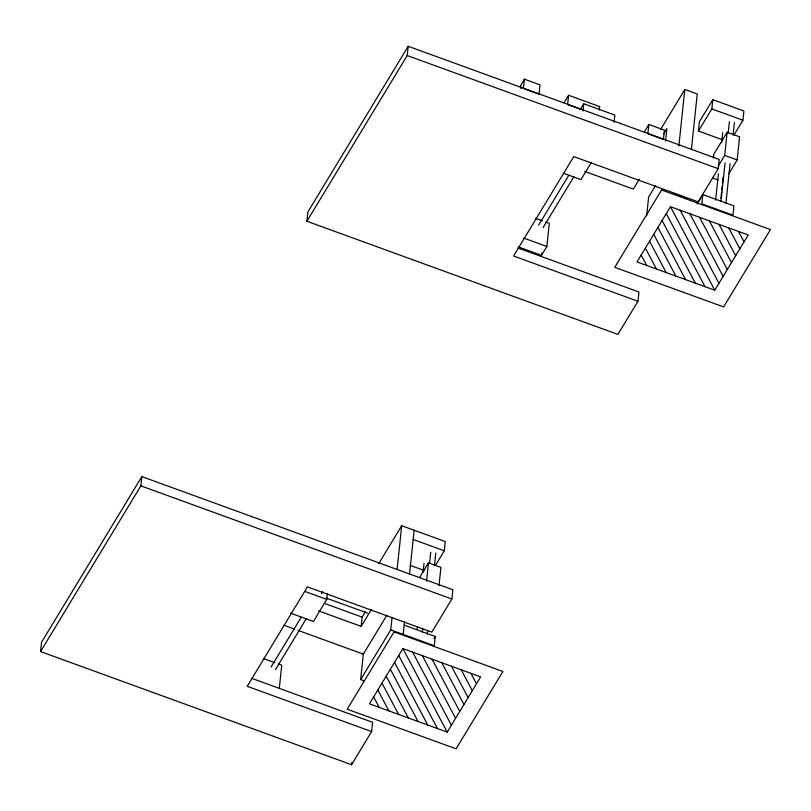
<?xml version="1.0" encoding="UTF-8"?>
<svg xmlns="http://www.w3.org/2000/svg" width="811" height="811" viewBox="0 0 811 811"><rect width="100%" height="100%" fill="white"/><g stroke="black" fill="none" stroke-linecap="round" stroke-linejoin="round"><path stroke-width="1.22" d="M40.55 651.568L41.523 642.302L141.854 476.594L452.873 589.749L451.899 599.005L431.827 632.144L307.43 586.89L247.223 686.309L371.631 731.573L351.568 764.712L40.55 651.568L140.881 485.86L141.854 476.594M306.893 221.251L307.866 211.995L408.197 46.288L719.205 159.432L718.232 168.698L698.17 201.838L573.762 156.584L513.566 256.002L637.973 301.266L617.901 334.406L306.893 221.251L407.223 55.553L408.197 46.288M279.298 688.367L281.731 665.213L278.274 663.956M290.379 613.116L313.411 621.5L326.792 599.41L327.401 593.622M318.561 610.886L361.159 626.376L362.132 617.12L365.345 611.808M351.568 764.712L351.812 762.401M364.048 680.834L360.652 679.598L363.419 653.321M371.631 731.573L372.604 722.307L251.653 678.31M360.652 679.598L390.75 629.883L392.068 617.333M397.086 569.636L401.698 525.7L445.249 541.545L444.276 550.801L435.355 565.531M403.189 634.415L404.517 621.865M409.525 574.158L414.147 530.232M417.087 629.427L417.351 626.933M423.119 572.079L424.031 563.351M426.556 581.122L428.472 562.844L440.91 567.376L438.994 585.654M422.338 632.093L422.734 628.353M429.546 563.523L430.722 552.311M427.235 634.121L427.62 630.38M434.443 565.561L435.75 553.092M404.162 625.149L435.264 636.463L434.29 645.728L390.75 629.883M524.433 79.204L523.46 88.47L539.011 94.127L539.984 84.861L524.433 79.204L519.851 86.777M518.462 246.939L541.505 255.323L541.758 252.88M541.505 255.323L546.857 246.483L549.29 223.329L545.833 222.072M599.339 110.063L599.704 106.586L568.602 95.272L567.629 104.538L580.291 109.14M582.967 111.066L583.738 103.757L614.839 115.071L614.069 122.38M663.418 139.38L664.391 130.125L648.841 124.468L647.867 133.724L662.303 138.985M646.651 215.838L648.628 197.073L655.633 185.496M637.973 301.266L638.946 292.001L518.087 248.034M665.557 141.185L666.865 128.675L663.682 133.937M678.868 145.96L684.808 89.474L697.247 94.005L691.448 149.234M722.642 139.816L698.443 131.017L699.417 121.751L712.798 99.662L743.9 110.975L742.927 120.241L734.006 134.971M702.823 194.579L701.85 203.845L732.951 215.158L733.925 205.903L702.823 194.579L697.085 204.048M698.443 131.017L711.825 108.917L712.798 99.662M713.366 158.023L713.751 154.374L727.132 132.274L739.571 136.806L737.138 159.96L728.856 173.635M715.616 200.104L718.364 173.929M721.638 142.756L722.692 132.791M718.323 165.951L724.699 155.428L727.132 132.274M720.898 198.391L721.557 192.156M721.82 189.662L722.216 185.922M722.479 183.438L723.128 177.203M720.989 201.523L725.054 162.879M728.197 132.963L729.383 121.741M725.886 203.551L730.082 163.66M733.093 134.991L734.401 122.522M564.142 102.642L568.602 95.272M580.169 109.647L583.738 103.757M271.077 667.007L301.246 617.191M538.636 225.123L568.795 175.308M275.487 669.551L306.315 618.651M321.389 593.733L322.707 591.574M543.046 227.668L573.864 176.768M591.158 162.788L580.97 179.616L563.686 173.331M378.798 563.523L401.698 525.7M644.339 131.899L648.841 124.468M660.6 129.466L684.808 89.474M361.159 626.376L371.448 609.385M639.21 179.373L633.32 189.095L584.69 171.405M386.888 615.225L363.328 654.132L298.093 630.4M419.561 577.574L428.472 562.844M402.905 648.587L369.461 703.816L447.216 732.11L480.659 676.871L402.905 648.587L447.216 732.11M670.454 206.704L637.01 261.933L714.765 290.226L748.208 234.987L670.454 206.704L714.765 290.226M433.997 638.571L435.264 636.463M711.825 108.917L742.927 120.241M724.699 155.428L737.138 159.96M407.223 55.553L718.232 168.698M712.453 177.933L718.11 179.991M673.86 193.657L686.299 198.188M535.463 218.301L542.377 220.815M523.815 238.099L546.857 246.483M413.174 539.487L444.276 550.801M410.163 565.358L423.981 570.386M140.881 485.86L451.899 599.005M326.113 598.052L367.626 613.146M304.906 591.442L326.792 599.41M324.268 603.343L362.132 617.12M283.86 625.22L294.535 629.103M263.301 658.512L274.817 662.699M738.486 231.449L744.032 241.891M728.775 227.911L739.845 248.795M719.053 224.383L735.668 255.698M709.331 220.845L731.492 262.602M699.619 217.307L727.305 269.505M689.897 213.769L723.128 276.409M680.176 210.231L718.952 283.313M666.277 213.607L705.043 286.688M662.1 220.511L695.331 283.151M657.914 227.415L685.609 279.613M653.737 234.318L675.887 276.075M649.55 241.222L666.166 272.547M645.374 248.125L656.454 269.009M641.197 255.029L646.732 265.471M470.938 673.333L476.473 683.774M461.216 669.795L472.296 690.678M451.494 666.267L468.109 697.582M441.782 662.729L463.933 704.485M432.06 659.191L459.756 711.389M422.338 655.653L455.569 718.293M412.617 652.115L451.392 725.206M398.718 655.491L437.494 728.572M394.541 662.394L427.772 725.034M390.365 669.298L418.05 721.496M386.178 676.202L408.339 717.958M382.001 683.105L398.617 714.43M377.814 690.009L388.895 710.892M373.638 696.913L379.173 707.354M520.52 88.115A2.545 0.568 -70 0 1 521.524 88.206M394.045 631.881L347.22 709.209L456.076 748.806L502.891 671.478L394.045 631.881M661.594 189.997L614.768 267.326L723.625 306.923L770.45 229.594L661.594 189.997"/></g></svg>
